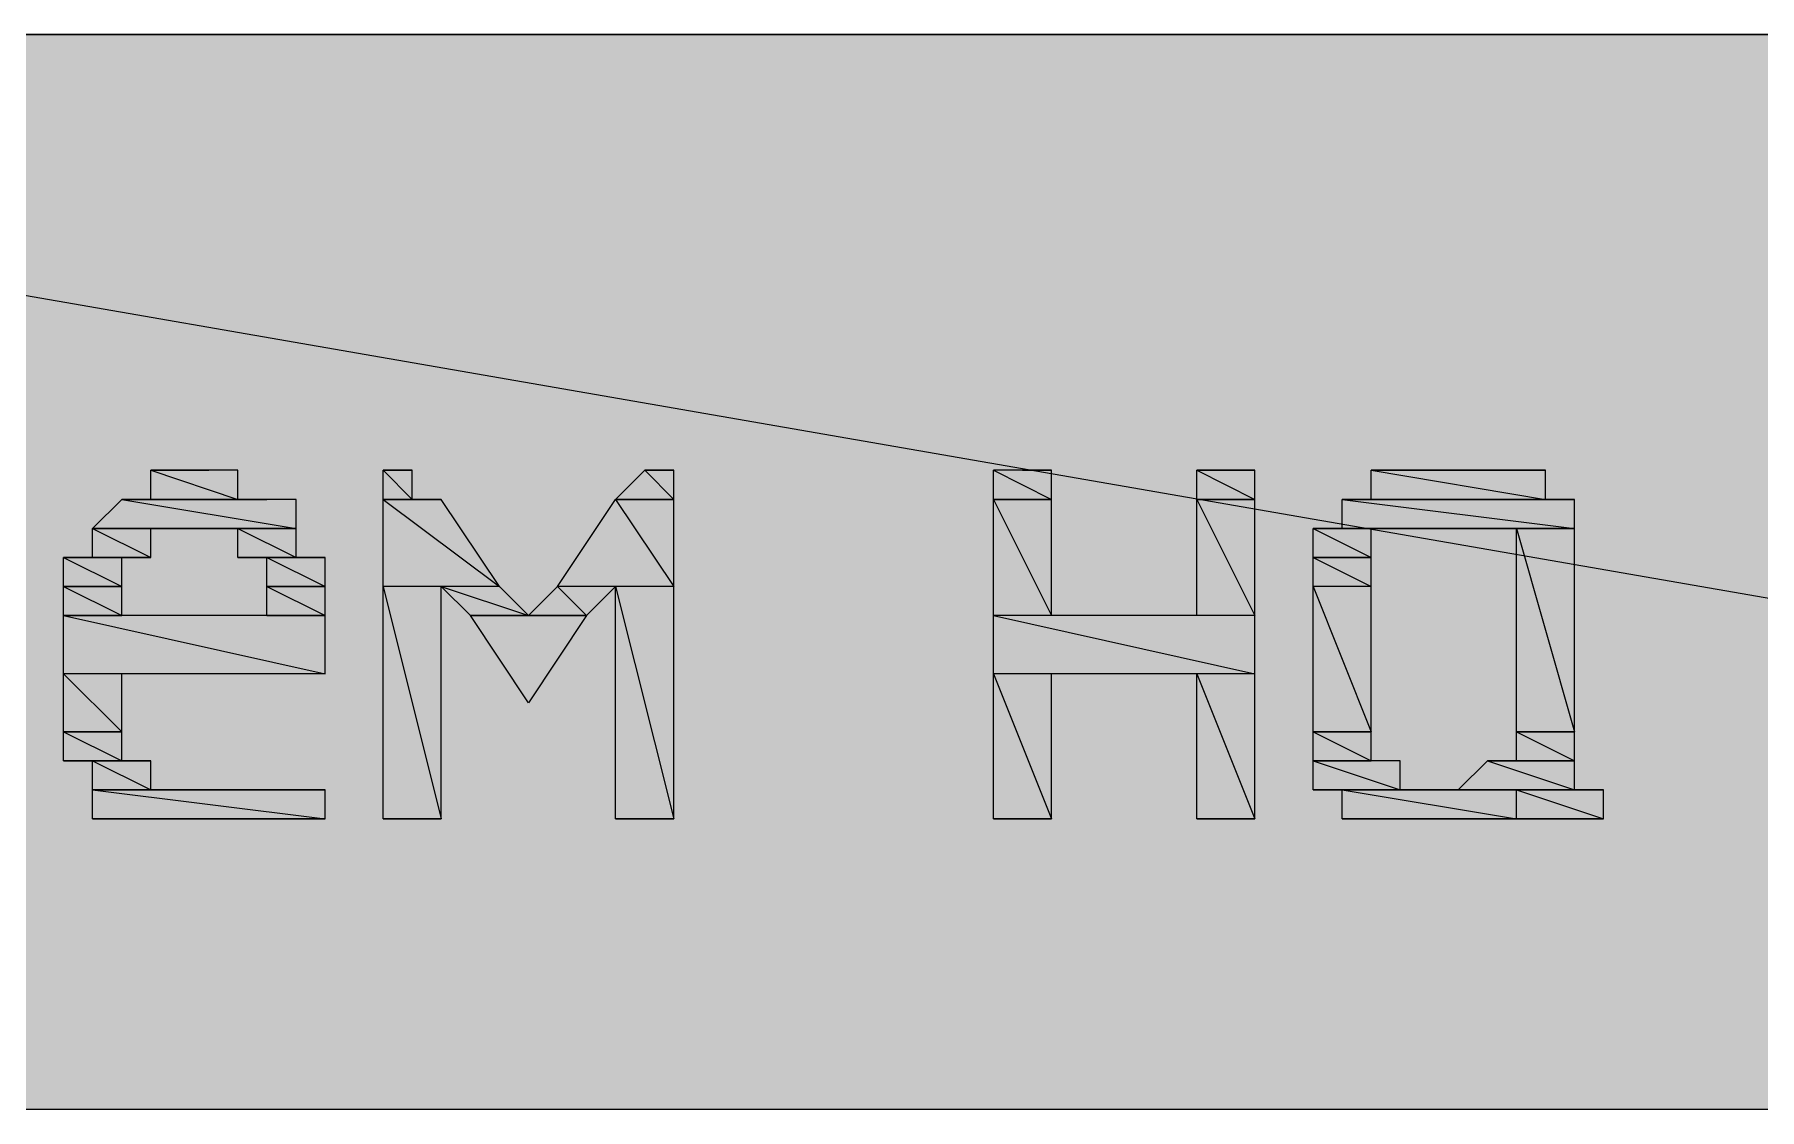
# Model space of a CAD drawing. Header units: millimetres. Extents: x 0 to 420, y 0 to 297.
# Drawn here: x 109.516 to 112.029, y 177.123 to 178.689 of the extents above; entities that cross this region are included whole.
import ezdxf

# ---------------------------------------------------------------- set-up
doc = ezdxf.new("R2010")
doc.units = ezdxf.units.MM
doc.layers.get('0').update_dxf_attribs({"linetype": 'CONTINUOUS'})

msp = doc.modelspace()

# ---------------------------------------------------------------- hatches: boundary and pattern name
at = {"true_color": 0x000007}
h = msp.add_hatch(color=0, dxfattribs=at)
h.paths.add_polyline_path([(116.332001, 178.688999), (107.315001, 178.688999), (116.332001, 177.122666)], flags=0)
h.paths.add_polyline_path([(107.315001, 178.688999), (116.332001, 177.122666), (107.315001, 177.122666)], flags=0)
h = msp.add_hatch(color=0, dxfattribs=at)
h.paths.add_polyline_path([(109.770335, 178.053999), (109.728001, 178.053999)], flags=0)
h.paths.add_polyline_path([(109.728001, 178.053999), (109.770335, 178.053999), (109.685668, 178.053999)], flags=0)
h = msp.add_hatch(color=0, dxfattribs=at)
h.paths.add_polyline_path([(109.812668, 178.053999), (109.685668, 178.053999), (109.812668, 178.011666)], flags=0)
h.paths.add_polyline_path([(109.685668, 178.053999), (109.812668, 178.011666), (109.685668, 178.011666)], flags=0)
for points in [[(110.066668, 178.053999), (110.024335, 178.053999)], [(110.151335, 177.842333), (110.320668, 177.842333), (110.236001, 177.715333)], [(110.955668, 177.545999), (110.998001, 177.545999)], [(111.252001, 177.545999), (111.294335, 177.545999)], [(111.760001, 177.545999), (111.802335, 177.545999)]]:
    msp.add_hatch(color=0, dxfattribs=at).paths.add_polyline_path(points, flags=0)
h = msp.add_hatch(color=0, dxfattribs=at)
h.paths.add_polyline_path([(110.066668, 178.053999), (110.024335, 178.053999), (110.066668, 178.011666)], flags=0)
h.paths.add_polyline_path([(110.024335, 178.053999), (110.066668, 178.011666), (110.024335, 178.011666)], flags=0)
h = msp.add_hatch(color=0, dxfattribs=at)
h.paths.add_polyline_path([(110.447668, 178.053999), (110.405335, 178.053999), (110.447668, 178.011666)], flags=0)
h.paths.add_polyline_path([(110.405335, 178.053999), (110.447668, 178.011666), (110.363001, 178.011666)], flags=0)
h = msp.add_hatch(color=0, dxfattribs=at)
h.paths.add_polyline_path([(110.405335, 178.053999), (110.447668, 178.053999)], flags=0)
h.paths.add_polyline_path([(110.447668, 178.053999), (110.405335, 178.053999)], flags=0)
h = msp.add_hatch(color=0, dxfattribs=at)
h.paths.add_polyline_path([(110.998001, 178.053999), (110.913335, 178.053999), (110.998001, 178.011666)], flags=0)
h.paths.add_polyline_path([(110.913335, 178.053999), (110.998001, 178.011666), (110.913335, 178.011666)], flags=0)
h = msp.add_hatch(color=0, dxfattribs=at)
h.paths.add_polyline_path([(110.955668, 178.053999), (110.998001, 178.053999)], flags=0)
h.paths.add_polyline_path([(110.998001, 178.053999), (110.955668, 178.053999)], flags=0)
h = msp.add_hatch(color=0, dxfattribs=at)
h.paths.add_polyline_path([(111.294335, 178.053999), (111.252001, 178.053999)], flags=0)
h.paths.add_polyline_path([(111.252001, 178.053999), (111.294335, 178.053999), (111.209668, 178.053999)], flags=0)
h = msp.add_hatch(color=0, dxfattribs=at)
h.paths.add_polyline_path([(111.294335, 178.053999), (111.209668, 178.053999), (111.294335, 178.011666)], flags=0)
h.paths.add_polyline_path([(111.209668, 178.053999), (111.294335, 178.011666), (111.209668, 178.011666)], flags=0)
h = msp.add_hatch(color=0, dxfattribs=at)
h.paths.add_polyline_path([(111.717668, 178.053999), (111.506001, 178.053999)], flags=0)
h.paths.add_polyline_path([(111.506001, 178.053999), (111.717668, 178.053999), (111.463668, 178.053999)], flags=0)
h = msp.add_hatch(color=0, dxfattribs=at)
h.paths.add_polyline_path([(111.717668, 178.053999), (111.463668, 178.053999), (111.717668, 178.011666)], flags=0)
h.paths.add_polyline_path([(111.463668, 178.053999), (111.717668, 178.011666), (111.463668, 178.011666)], flags=0)
h = msp.add_hatch(color=0, dxfattribs=at)
h.paths.add_polyline_path([(109.897335, 178.011666), (109.643335, 178.011666), (109.897335, 177.969333)], flags=0)
h.paths.add_polyline_path([(109.643335, 178.011666), (109.897335, 177.969333), (109.601001, 177.969333)], flags=0)
h.paths.add_polyline_path([(109.897335, 177.969333), (109.601001, 177.969333)], flags=0)
h.paths.add_polyline_path([(109.601001, 177.969333), (109.897335, 177.969333)], flags=0)
h.paths.add_polyline_path([(109.897335, 177.969333), (109.770335, 177.969333)], flags=0)
h.paths.add_polyline_path([(109.897335, 177.969333), (109.770335, 177.969333)], flags=0)
h = msp.add_hatch(color=0, dxfattribs=at)
h.paths.add_polyline_path([(109.643335, 178.011666), (109.855001, 178.011666)], flags=0)
h.paths.add_polyline_path([(109.855001, 178.011666), (109.643335, 178.011666)], flags=0)
h.paths.add_polyline_path([(109.855001, 178.011666), (109.643335, 178.011666)], flags=0)
h.paths.add_polyline_path([(109.643335, 178.011666), (109.855001, 178.011666)], flags=0)
h = msp.add_hatch(color=0, dxfattribs=at)
h.paths.add_polyline_path([(110.024335, 178.011666), (110.109001, 178.011666)], flags=0)
h.paths.add_polyline_path([(110.109001, 178.011666), (110.024335, 178.011666)], flags=0)
h = msp.add_hatch(color=0, dxfattribs=at)
h.paths.add_polyline_path([(110.109001, 178.011666), (110.024335, 178.011666), (110.193668, 177.884666)], flags=0)
h.paths.add_polyline_path([(110.024335, 178.011666), (110.193668, 177.884666), (110.024335, 177.884666)], flags=0)
h = msp.add_hatch(color=0, dxfattribs=at)
h.paths.add_polyline_path([(110.447668, 178.011666), (110.363001, 178.011666), (110.447668, 177.884666)], flags=0)
h.paths.add_polyline_path([(110.363001, 178.011666), (110.447668, 177.884666), (110.278335, 177.884666)], flags=0)
h = msp.add_hatch(color=0, dxfattribs=at)
h.paths.add_polyline_path([(110.363001, 178.011666), (110.447668, 178.011666)], flags=0)
h.paths.add_polyline_path([(110.447668, 178.011666), (110.363001, 178.011666)], flags=0)
h = msp.add_hatch(color=0, dxfattribs=at)
h.paths.add_polyline_path([(110.913335, 178.011666), (110.998001, 178.011666)], flags=0)
h.paths.add_polyline_path([(110.998001, 178.011666), (110.913335, 178.011666)], flags=0)
h = msp.add_hatch(color=0, dxfattribs=at)
h.paths.add_polyline_path([(110.998001, 178.011666), (110.913335, 178.011666), (110.998001, 177.842333)], flags=0)
h.paths.add_polyline_path([(110.913335, 178.011666), (110.998001, 177.842333), (110.913335, 177.842333)], flags=0)
h = msp.add_hatch(color=0, dxfattribs=at)
h.paths.add_polyline_path([(111.209668, 178.011666), (111.294335, 178.011666)], flags=0)
h.paths.add_polyline_path([(111.294335, 178.011666), (111.209668, 178.011666)], flags=0)
h = msp.add_hatch(color=0, dxfattribs=at)
h.paths.add_polyline_path([(111.294335, 178.011666), (111.209668, 178.011666), (111.294335, 177.842333)], flags=0)
h.paths.add_polyline_path([(111.209668, 178.011666), (111.294335, 177.842333), (111.209668, 177.842333)], flags=0)
h = msp.add_hatch(color=0, dxfattribs=at)
h.paths.add_polyline_path([(111.421335, 178.011666), (111.760001, 178.011666)], flags=0)
h.paths.add_polyline_path([(111.760001, 178.011666), (111.421335, 178.011666)], flags=0)
h.paths.add_polyline_path([(111.760001, 178.011666), (111.421335, 178.011666)], flags=0)
h.paths.add_polyline_path([(111.421335, 178.011666), (111.760001, 178.011666)], flags=0)
h = msp.add_hatch(color=0, dxfattribs=at)
h.paths.add_polyline_path([(111.760001, 178.011666), (111.421335, 178.011666), (111.760001, 177.969333)], flags=0)
h.paths.add_polyline_path([(111.421335, 178.011666), (111.760001, 177.969333), (111.421335, 177.969333)], flags=0)
h = msp.add_hatch(color=0, dxfattribs=at)
h.paths.add_polyline_path([(109.601001, 177.969333), (109.728001, 177.969333)], flags=0)
h.paths.add_polyline_path([(109.728001, 177.969333), (109.601001, 177.969333)], flags=0)
h = msp.add_hatch(color=0, dxfattribs=at)
h.paths.add_polyline_path([(109.685668, 177.969333), (109.601001, 177.969333), (109.685668, 177.926999)], flags=0)
h.paths.add_polyline_path([(109.601001, 177.969333), (109.685668, 177.926999), (109.601001, 177.926999)], flags=0)
h = msp.add_hatch(color=0, dxfattribs=at)
h.paths.add_polyline_path([(109.897335, 177.969333), (109.812668, 177.969333), (109.897335, 177.926999)], flags=0)
h.paths.add_polyline_path([(109.812668, 177.969333), (109.897335, 177.926999), (109.812668, 177.926999)], flags=0)
h = msp.add_hatch(color=0, dxfattribs=at)
h.paths.add_polyline_path([(111.379001, 177.969333), (111.760001, 177.969333)], flags=0)
h.paths.add_polyline_path([(111.760001, 177.969333), (111.379001, 177.969333)], flags=0)
h = msp.add_hatch(color=0, dxfattribs=at)
h.paths.add_polyline_path([(111.463668, 177.969333), (111.379001, 177.969333)], flags=0)
h.paths.add_polyline_path([(111.463668, 177.969333), (111.379001, 177.969333), (111.506001, 177.969333)], flags=0)
h = msp.add_hatch(color=0, dxfattribs=at)
h.paths.add_polyline_path([(111.463668, 177.969333), (111.379001, 177.969333), (111.463668, 177.926999)], flags=0)
h.paths.add_polyline_path([(111.379001, 177.969333), (111.463668, 177.926999), (111.379001, 177.926999)], flags=0)
h.paths.add_polyline_path([(111.463668, 177.926999), (111.379001, 177.926999)], flags=0)
h.paths.add_polyline_path([(111.379001, 177.926999), (111.463668, 177.926999)], flags=0)
h.paths.add_polyline_path([(111.463668, 177.926999), (111.379001, 177.926999)], flags=0)
h.paths.add_polyline_path([(111.463668, 177.926999), (111.379001, 177.926999)], flags=0)
h.paths.add_polyline_path([(111.379001, 177.926999), (111.463668, 177.926999)], flags=0)
h.paths.add_polyline_path([(111.463668, 177.926999), (111.379001, 177.926999)], flags=0)
h = msp.add_hatch(color=0, dxfattribs=at)
h.paths.add_polyline_path([(111.760001, 177.969333), (111.675335, 177.969333), (111.760001, 177.672999)], flags=0)
h.paths.add_polyline_path([(111.675335, 177.969333), (111.760001, 177.672999), (111.675335, 177.672999)], flags=0)
h = msp.add_hatch(color=0, dxfattribs=at)
h.paths.add_polyline_path([(109.643335, 177.926999), (109.601001, 177.926999)], flags=0)
h.paths.add_polyline_path([(109.601001, 177.926999), (109.643335, 177.926999), (109.558668, 177.926999)], flags=0)
h = msp.add_hatch(color=0, dxfattribs=at)
h.paths.add_polyline_path([(109.643335, 177.926999), (109.558668, 177.926999), (109.643335, 177.884666)], flags=0)
h.paths.add_polyline_path([(109.558668, 177.926999), (109.643335, 177.884666), (109.558668, 177.884666)], flags=0)
h = msp.add_hatch(color=0, dxfattribs=at)
h.paths.add_polyline_path([(109.601001, 177.926999), (109.685668, 177.926999)], flags=0)
h.paths.add_polyline_path([(109.685668, 177.926999), (109.601001, 177.926999)], flags=0)
h = msp.add_hatch(color=0, dxfattribs=at)
h.paths.add_polyline_path([(109.643335, 177.926999), (109.601001, 177.926999)], flags=0)
h.paths.add_polyline_path([(109.643335, 177.926999), (109.601001, 177.926999), (109.685668, 177.926999)], flags=0)
h = msp.add_hatch(color=0, dxfattribs=at)
h.paths.add_polyline_path([(109.812668, 177.926999), (109.897335, 177.926999)], flags=0)
h.paths.add_polyline_path([(109.897335, 177.926999), (109.812668, 177.926999)], flags=0)
h = msp.add_hatch(color=0, dxfattribs=at)
h.paths.add_polyline_path([(109.897335, 177.926999), (109.812668, 177.926999)], flags=0)
h.paths.add_polyline_path([(109.812668, 177.926999), (109.897335, 177.926999), (109.855001, 177.926999)], flags=0)
h = msp.add_hatch(color=0, dxfattribs=at)
h.paths.add_polyline_path([(109.855001, 177.926999), (109.939668, 177.926999)], flags=0)
h.paths.add_polyline_path([(109.939668, 177.926999), (109.855001, 177.926999)], flags=0)
h = msp.add_hatch(color=0, dxfattribs=at)
h.paths.add_polyline_path([(109.939668, 177.926999), (109.855001, 177.926999), (109.939668, 177.884666)], flags=0)
h.paths.add_polyline_path([(109.855001, 177.926999), (109.939668, 177.884666), (109.855001, 177.884666)], flags=0)
h = msp.add_hatch(color=0, dxfattribs=at)
h.paths.add_polyline_path([(111.463668, 177.926999), (111.379001, 177.926999), (111.463668, 177.884666)], flags=0)
h.paths.add_polyline_path([(111.379001, 177.926999), (111.463668, 177.884666), (111.379001, 177.884666)], flags=0)
h = msp.add_hatch(color=0, dxfattribs=at)
h.paths.add_polyline_path([(109.558668, 177.884666), (109.643335, 177.884666)], flags=0)
h.paths.add_polyline_path([(109.643335, 177.884666), (109.558668, 177.884666)], flags=0)
h = msp.add_hatch(color=0, dxfattribs=at)
h.paths.add_polyline_path([(109.558668, 177.884666), (109.643335, 177.884666)], flags=0)
h.paths.add_polyline_path([(109.643335, 177.884666), (109.558668, 177.884666)], flags=0)
h = msp.add_hatch(color=0, dxfattribs=at)
h.paths.add_polyline_path([(109.643335, 177.884666), (109.558668, 177.884666), (109.643335, 177.842333)], flags=0)
h.paths.add_polyline_path([(109.558668, 177.884666), (109.643335, 177.842333), (109.558668, 177.842333)], flags=0)
h = msp.add_hatch(color=0, dxfattribs=at)
h.paths.add_polyline_path([(109.855001, 177.884666), (109.939668, 177.884666)], flags=0)
h.paths.add_polyline_path([(109.939668, 177.884666), (109.855001, 177.884666)], flags=0)
h = msp.add_hatch(color=0, dxfattribs=at)
h.paths.add_polyline_path([(109.855001, 177.884666), (109.939668, 177.884666)], flags=0)
h.paths.add_polyline_path([(109.939668, 177.884666), (109.855001, 177.884666)], flags=0)
h = msp.add_hatch(color=0, dxfattribs=at)
h.paths.add_polyline_path([(109.939668, 177.884666), (109.855001, 177.884666), (109.939668, 177.842333)], flags=0)
h.paths.add_polyline_path([(109.855001, 177.884666), (109.939668, 177.842333), (109.855001, 177.842333)], flags=0)
h = msp.add_hatch(color=0, dxfattribs=at)
h.paths.add_polyline_path([(110.109001, 177.884666), (110.024335, 177.884666), (110.109001, 177.545999)], flags=0)
h.paths.add_polyline_path([(110.024335, 177.884666), (110.109001, 177.545999), (110.024335, 177.545999)], flags=0)
h = msp.add_hatch(color=0, dxfattribs=at)
h.paths.add_polyline_path([(110.193668, 177.884666), (110.109001, 177.884666), (110.236001, 177.842333)], flags=0)
h.paths.add_polyline_path([(110.109001, 177.884666), (110.236001, 177.842333), (110.151335, 177.842333)], flags=0)
h = msp.add_hatch(color=0, dxfattribs=at)
h.paths.add_polyline_path([(110.363001, 177.884666), (110.278335, 177.884666), (110.320668, 177.842333)], flags=0)
h.paths.add_polyline_path([(110.278335, 177.884666), (110.320668, 177.842333), (110.236001, 177.842333)], flags=0)
h = msp.add_hatch(color=0, dxfattribs=at)
h.paths.add_polyline_path([(110.447668, 177.884666), (110.363001, 177.884666), (110.447668, 177.545999)], flags=0)
h.paths.add_polyline_path([(110.363001, 177.884666), (110.447668, 177.545999), (110.363001, 177.545999)], flags=0)
h = msp.add_hatch(color=0, dxfattribs=at)
h.paths.add_polyline_path([(111.463668, 177.884666), (111.379001, 177.884666), (111.463668, 177.672999)], flags=0)
h.paths.add_polyline_path([(111.379001, 177.884666), (111.463668, 177.672999), (111.379001, 177.672999)], flags=0)
h = msp.add_hatch(color=0, dxfattribs=at)
h.paths.add_polyline_path([(109.558668, 177.842333), (109.643335, 177.842333)], flags=0)
h.paths.add_polyline_path([(109.643335, 177.842333), (109.558668, 177.842333)], flags=0)
h = msp.add_hatch(color=0, dxfattribs=at)
h.paths.add_polyline_path([(109.939668, 177.842333), (109.558668, 177.842333), (109.939668, 177.757666)], flags=0)
h.paths.add_polyline_path([(109.558668, 177.842333), (109.939668, 177.757666), (109.558668, 177.757666)], flags=0)
h = msp.add_hatch(color=0, dxfattribs=at)
h.paths.add_polyline_path([(109.855001, 177.842333), (109.939668, 177.842333)], flags=0)
h.paths.add_polyline_path([(109.939668, 177.842333), (109.855001, 177.842333)], flags=0)
h = msp.add_hatch(color=0, dxfattribs=at)
h.paths.add_polyline_path([(111.294335, 177.842333), (110.913335, 177.842333), (111.294335, 177.757666)], flags=0)
h.paths.add_polyline_path([(110.913335, 177.842333), (111.294335, 177.757666), (110.913335, 177.757666)], flags=0)
h = msp.add_hatch(color=0, dxfattribs=at)
h.paths.add_polyline_path([(109.643335, 177.757666), (109.558668, 177.757666), (109.643335, 177.672999)], flags=0)
h.paths.add_polyline_path([(109.558668, 177.757666), (109.643335, 177.672999), (109.558668, 177.672999)], flags=0)
h.paths.add_polyline_path([(109.643335, 177.672999), (109.558668, 177.672999)], flags=0)
h.paths.add_polyline_path([(109.558668, 177.672999), (109.643335, 177.672999)], flags=0)
h.paths.add_polyline_path([(109.643335, 177.672999), (109.558668, 177.672999)], flags=0)
h.paths.add_polyline_path([(109.643335, 177.672999), (109.558668, 177.672999)], flags=0)
h = msp.add_hatch(color=0, dxfattribs=at)
h.paths.add_polyline_path([(110.998001, 177.757666), (110.913335, 177.757666), (110.998001, 177.545999)], flags=0)
h.paths.add_polyline_path([(110.913335, 177.757666), (110.998001, 177.545999), (110.913335, 177.545999)], flags=0)
h = msp.add_hatch(color=0, dxfattribs=at)
h.paths.add_polyline_path([(111.294335, 177.757666), (111.209668, 177.757666), (111.294335, 177.545999)], flags=0)
h.paths.add_polyline_path([(111.209668, 177.757666), (111.294335, 177.545999), (111.209668, 177.545999)], flags=0)
h = msp.add_hatch(color=0, dxfattribs=at)
h.paths.add_polyline_path([(109.643335, 177.672999), (109.558668, 177.672999), (109.643335, 177.630666)], flags=0)
h.paths.add_polyline_path([(109.558668, 177.672999), (109.643335, 177.630666), (109.558668, 177.630666)], flags=0)
h.paths.add_polyline_path([(109.643335, 177.630666), (109.558668, 177.630666)], flags=0)
h.paths.add_polyline_path([(109.558668, 177.630666), (109.643335, 177.630666)], flags=0)
h = msp.add_hatch(color=0, dxfattribs=at)
h.paths.add_polyline_path([(111.379001, 177.672999), (111.463668, 177.672999)], flags=0)
h.paths.add_polyline_path([(111.463668, 177.672999), (111.379001, 177.672999)], flags=0)
h = msp.add_hatch(color=0, dxfattribs=at)
h.paths.add_polyline_path([(111.379001, 177.672999), (111.463668, 177.672999)], flags=0)
h.paths.add_polyline_path([(111.463668, 177.672999), (111.379001, 177.672999)], flags=0)
h = msp.add_hatch(color=0, dxfattribs=at)
h.paths.add_polyline_path([(111.463668, 177.672999), (111.379001, 177.672999), (111.463668, 177.630666)], flags=0)
h.paths.add_polyline_path([(111.379001, 177.672999), (111.463668, 177.630666), (111.379001, 177.630666)], flags=0)
h = msp.add_hatch(color=0, dxfattribs=at)
h.paths.add_polyline_path([(111.675335, 177.672999), (111.760001, 177.672999)], flags=0)
h.paths.add_polyline_path([(111.760001, 177.672999), (111.675335, 177.672999)], flags=0)
h = msp.add_hatch(color=0, dxfattribs=at)
h.paths.add_polyline_path([(111.675335, 177.672999), (111.760001, 177.672999)], flags=0)
h.paths.add_polyline_path([(111.760001, 177.672999), (111.675335, 177.672999)], flags=0)
h = msp.add_hatch(color=0, dxfattribs=at)
h.paths.add_polyline_path([(111.760001, 177.672999), (111.675335, 177.672999), (111.760001, 177.630666)], flags=0)
h.paths.add_polyline_path([(111.675335, 177.672999), (111.760001, 177.630666), (111.675335, 177.630666)], flags=0)
h = msp.add_hatch(color=0, dxfattribs=at)
h.paths.add_polyline_path([(109.643335, 177.630666), (109.558668, 177.630666), (109.685668, 177.630666)], flags=0)
h.paths.add_polyline_path([(109.558668, 177.630666), (109.685668, 177.630666), (109.601001, 177.630666)], flags=0)
h = msp.add_hatch(color=0, dxfattribs=at)
h.paths.add_polyline_path([(109.685668, 177.630666), (109.601001, 177.630666), (109.685668, 177.588333)], flags=0)
h.paths.add_polyline_path([(109.601001, 177.630666), (109.685668, 177.588333), (109.601001, 177.588333)], flags=0)
h = msp.add_hatch(color=0, dxfattribs=at)
h.paths.add_polyline_path([(111.379001, 177.630666), (111.463668, 177.630666)], flags=0)
h.paths.add_polyline_path([(111.463668, 177.630666), (111.379001, 177.630666)], flags=0)
h = msp.add_hatch(color=0, dxfattribs=at)
h.paths.add_polyline_path([(111.379001, 177.630666), (111.463668, 177.630666)], flags=0)
h.paths.add_polyline_path([(111.463668, 177.630666), (111.379001, 177.630666)], flags=0)
h = msp.add_hatch(color=0, dxfattribs=at)
h.paths.add_polyline_path([(111.506001, 177.630666), (111.379001, 177.630666), (111.506001, 177.588333)], flags=0)
h.paths.add_polyline_path([(111.379001, 177.630666), (111.506001, 177.588333), (111.379001, 177.588333)], flags=0)
h = msp.add_hatch(color=0, dxfattribs=at)
h.paths.add_polyline_path([(111.760001, 177.630666), (111.633001, 177.630666), (111.760001, 177.588333)], flags=0)
h.paths.add_polyline_path([(111.633001, 177.630666), (111.760001, 177.588333), (111.590668, 177.588333)], flags=0)
h = msp.add_hatch(color=0, dxfattribs=at)
h.paths.add_polyline_path([(111.760001, 177.630666), (111.675335, 177.630666)], flags=0)
h.paths.add_polyline_path([(111.675335, 177.630666), (111.760001, 177.630666), (111.633001, 177.630666)], flags=0)
h = msp.add_hatch(color=0, dxfattribs=at)
h.paths.add_polyline_path([(111.633001, 177.630666), (111.760001, 177.630666)], flags=0)
h.paths.add_polyline_path([(111.760001, 177.630666), (111.633001, 177.630666)], flags=0)
h = msp.add_hatch(color=0, dxfattribs=at)
h.paths.add_polyline_path([(109.601001, 177.588333), (109.939668, 177.588333)], flags=0)
h.paths.add_polyline_path([(109.939668, 177.588333), (109.601001, 177.588333)], flags=0)
h.paths.add_polyline_path([(109.939668, 177.588333), (109.601001, 177.588333)], flags=0)
h.paths.add_polyline_path([(109.601001, 177.588333), (109.939668, 177.588333)], flags=0)
h = msp.add_hatch(color=0, dxfattribs=at)
h.paths.add_polyline_path([(109.939668, 177.588333), (109.601001, 177.588333), (109.939668, 177.545999)], flags=0)
h.paths.add_polyline_path([(109.601001, 177.588333), (109.939668, 177.545999), (109.601001, 177.545999)], flags=0)
h.paths.add_polyline_path([(109.939668, 177.545999), (109.601001, 177.545999), (109.643335, 177.545999)], flags=0)
h = msp.add_hatch(color=0, dxfattribs=at)
h.paths.add_polyline_path([(111.379001, 177.588333), (111.802335, 177.588333)], flags=0)
h.paths.add_polyline_path([(111.802335, 177.588333), (111.379001, 177.588333)], flags=0)
h = msp.add_hatch(color=0, dxfattribs=at)
h.paths.add_polyline_path([(111.421335, 177.588333), (111.802335, 177.588333)], flags=0)
h.paths.add_polyline_path([(111.802335, 177.588333), (111.421335, 177.588333)], flags=0)
h = msp.add_hatch(color=0, dxfattribs=at)
h.paths.add_polyline_path([(111.675335, 177.588333), (111.421335, 177.588333), (111.675335, 177.545999)], flags=0)
h.paths.add_polyline_path([(111.421335, 177.588333), (111.675335, 177.545999), (111.421335, 177.545999)], flags=0)
h = msp.add_hatch(color=0, dxfattribs=at)
h.paths.add_polyline_path([(111.802335, 177.588333), (111.675335, 177.588333), (111.802335, 177.545999)], flags=0)
h.paths.add_polyline_path([(111.675335, 177.588333), (111.802335, 177.545999), (111.675335, 177.545999)], flags=0)
h = msp.add_hatch(color=0, dxfattribs=at)
h.paths.add_polyline_path([(109.601001, 177.545999), (109.939668, 177.545999)], flags=0)
h.paths.add_polyline_path([(109.939668, 177.545999), (109.643335, 177.545999)], flags=0)
h.paths.add_polyline_path([(109.939668, 177.545999), (109.643335, 177.545999)], flags=0)
h = msp.add_hatch(color=0, dxfattribs=at)
h.paths.add_polyline_path([(109.685668, 177.545999), (109.897335, 177.545999)], flags=0)
h.paths.add_polyline_path([(109.897335, 177.545999), (109.685668, 177.545999)], flags=0)
h = msp.add_hatch(color=0, dxfattribs=at)
h.paths.add_polyline_path([(110.024335, 177.545999), (110.066668, 177.545999)], flags=0)
h.paths.add_polyline_path([(110.066668, 177.545999), (110.024335, 177.545999)], flags=0)
h = msp.add_hatch(color=0, dxfattribs=at)
h.paths.add_polyline_path([(110.363001, 177.545999), (110.447668, 177.545999)], flags=0)
h.paths.add_polyline_path([(110.447668, 177.545999), (110.363001, 177.545999)], flags=0)
h = msp.add_hatch(color=0, dxfattribs=at)
h.paths.add_polyline_path([(110.447668, 177.545999), (110.363001, 177.545999)], flags=0)
h.paths.add_polyline_path([(110.363001, 177.545999), (110.447668, 177.545999), (110.405335, 177.545999)], flags=0)
h = msp.add_hatch(color=0, dxfattribs=at)
h.paths.add_polyline_path([(110.405335, 177.545999), (110.447668, 177.545999)], flags=0)
h.paths.add_polyline_path([(110.447668, 177.545999), (110.405335, 177.545999)], flags=0)
h = msp.add_hatch(color=0, dxfattribs=at)
h.paths.add_polyline_path([(110.913335, 177.545999), (110.998001, 177.545999)], flags=0)
h.paths.add_polyline_path([(110.998001, 177.545999), (110.913335, 177.545999)], flags=0)
h = msp.add_hatch(color=0, dxfattribs=at)
h.paths.add_polyline_path([(110.913335, 177.545999), (110.998001, 177.545999)], flags=0)
h.paths.add_polyline_path([(110.998001, 177.545999), (110.913335, 177.545999)], flags=0)
h = msp.add_hatch(color=0, dxfattribs=at)
h.paths.add_polyline_path([(111.209668, 177.545999), (111.294335, 177.545999)], flags=0)
h.paths.add_polyline_path([(111.294335, 177.545999), (111.209668, 177.545999)], flags=0)
h = msp.add_hatch(color=0, dxfattribs=at)
h.paths.add_polyline_path([(111.209668, 177.545999), (111.294335, 177.545999)], flags=0)
h.paths.add_polyline_path([(111.294335, 177.545999), (111.209668, 177.545999)], flags=0)
h = msp.add_hatch(color=0, dxfattribs=at)
h.paths.add_polyline_path([(111.421335, 177.545999), (111.675335, 177.545999)], flags=0)
h.paths.add_polyline_path([(111.675335, 177.545999), (111.421335, 177.545999)], flags=0)
h = msp.add_hatch(color=0, dxfattribs=at)
h.paths.add_polyline_path([(111.633001, 177.545999), (111.463668, 177.545999)], flags=0)
h.paths.add_polyline_path([(111.633001, 177.545999), (111.463668, 177.545999), (111.675335, 177.545999)], flags=0)
h = msp.add_hatch(color=0, dxfattribs=at)
h.paths.add_polyline_path([(111.590668, 177.545999), (111.506001, 177.545999)], flags=0)
h.paths.add_polyline_path([(111.590668, 177.545999), (111.506001, 177.545999), (111.633001, 177.545999)], flags=0)
h = msp.add_hatch(color=0, dxfattribs=at)
h.paths.add_polyline_path([(111.802335, 177.545999), (111.675335, 177.545999)], flags=0)
h.paths.add_polyline_path([(111.675335, 177.545999), (111.802335, 177.545999), (111.717668, 177.545999)], flags=0)
h = msp.add_hatch(color=0, dxfattribs=at)
h.paths.add_polyline_path([(111.717668, 177.545999), (111.802335, 177.545999)], flags=0)
h.paths.add_polyline_path([(111.802335, 177.545999), (111.717668, 177.545999)], flags=0)

# ---------------------------------------------------------------- linework, layer by layer
at = {"color": 0, "true_color": 0x000007}
for points in [[(116.332001, 178.688999), (107.315001, 178.688999), (116.332001, 177.122666)], [(107.315001, 178.688999), (116.332001, 177.122666), (107.315001, 177.122666)], [(107.315001, 178.688999), (116.332001, 178.688999), (116.332001, 177.122666), (107.315001, 177.122666)], [(109.728001, 178.053999), (109.770335, 178.053999), (109.685668, 178.053999)], [(109.812668, 178.053999), (109.685668, 178.053999), (109.812668, 178.011666)], [(109.685668, 178.053999), (109.812668, 178.011666), (109.685668, 178.011666)], [(109.770335, 178.053999), (109.728001, 178.053999)], [(110.066668, 178.053999), (110.024335, 178.053999)], [(110.066668, 178.053999), (110.024335, 178.053999), (110.066668, 178.011666)], [(110.024335, 178.053999), (110.066668, 178.011666), (110.024335, 178.011666)], [(110.405335, 178.053999), (110.447668, 178.011666), (110.363001, 178.011666)], [(110.405335, 178.053999), (110.447668, 178.053999)], [(110.447668, 178.053999), (110.405335, 178.053999)], [(110.447668, 178.053999), (110.405335, 178.053999), (110.447668, 178.011666)], [(110.998001, 178.053999), (110.913335, 178.053999), (110.998001, 178.011666)], [(110.913335, 178.053999), (110.998001, 178.011666), (110.913335, 178.011666)], [(110.955668, 178.053999), (110.998001, 178.053999)], [(110.998001, 178.053999), (110.955668, 178.053999)], [(111.252001, 178.053999), (111.294335, 178.053999), (111.209668, 178.053999)], [(111.294335, 178.053999), (111.209668, 178.053999), (111.294335, 178.011666)], [(111.209668, 178.053999), (111.294335, 178.011666), (111.209668, 178.011666)], [(111.294335, 178.053999), (111.252001, 178.053999)], [(111.506001, 178.053999), (111.717668, 178.053999), (111.463668, 178.053999)], [(111.717668, 178.053999), (111.463668, 178.053999), (111.717668, 178.011666)], [(111.463668, 178.053999), (111.717668, 178.011666), (111.463668, 178.011666)], [(111.717668, 178.053999), (111.506001, 178.053999)], [(109.643335, 178.011666), (109.897335, 177.969333), (109.601001, 177.969333)], [(109.643335, 178.011666), (109.855001, 178.011666)], [(109.855001, 178.011666), (109.643335, 178.011666)], [(109.855001, 178.011666), (109.643335, 178.011666)], [(109.643335, 178.011666), (109.855001, 178.011666)], [(109.897335, 178.011666), (109.643335, 178.011666), (109.897335, 177.969333)], [(110.024335, 178.011666), (110.109001, 178.011666)], [(110.109001, 178.011666), (110.024335, 178.011666)], [(110.109001, 178.011666), (110.024335, 178.011666), (110.193668, 177.884666)], [(110.024335, 178.011666), (110.193668, 177.884666), (110.024335, 177.884666)], [(110.363001, 178.011666), (110.447668, 177.884666), (110.278335, 177.884666)], [(110.363001, 178.011666), (110.447668, 178.011666)], [(110.447668, 178.011666), (110.363001, 178.011666)], [(110.447668, 178.011666), (110.363001, 178.011666), (110.447668, 177.884666)], [(110.913335, 178.011666), (110.998001, 178.011666)], [(110.998001, 178.011666), (110.913335, 178.011666)], [(110.998001, 178.011666), (110.913335, 178.011666), (110.998001, 177.842333)], [(110.913335, 178.011666), (110.998001, 177.842333), (110.913335, 177.842333)], [(111.209668, 178.011666), (111.294335, 178.011666)], [(111.294335, 178.011666), (111.209668, 178.011666)], [(111.294335, 178.011666), (111.209668, 178.011666), (111.294335, 177.842333)], [(111.209668, 178.011666), (111.294335, 177.842333), (111.209668, 177.842333)], [(111.421335, 178.011666), (111.760001, 178.011666)], [(111.760001, 178.011666), (111.421335, 178.011666)], [(111.760001, 178.011666), (111.421335, 178.011666)], [(111.421335, 178.011666), (111.760001, 178.011666)], [(111.760001, 178.011666), (111.421335, 178.011666), (111.760001, 177.969333)], [(111.421335, 178.011666), (111.760001, 177.969333), (111.421335, 177.969333)], [(109.897335, 177.969333), (109.601001, 177.969333)], [(109.601001, 177.969333), (109.897335, 177.969333)], [(109.601001, 177.969333), (109.728001, 177.969333)], [(109.728001, 177.969333), (109.601001, 177.969333)], [(109.685668, 177.969333), (109.601001, 177.969333), (109.685668, 177.926999)], [(109.601001, 177.969333), (109.685668, 177.926999), (109.601001, 177.926999)], [(109.897335, 177.969333), (109.770335, 177.969333)], [(109.897335, 177.969333), (109.770335, 177.969333)], [(109.897335, 177.969333), (109.812668, 177.969333), (109.897335, 177.926999)], [(109.812668, 177.969333), (109.897335, 177.926999), (109.812668, 177.926999)], [(111.379001, 177.969333), (111.760001, 177.969333)], [(111.760001, 177.969333), (111.379001, 177.969333)], [(111.463668, 177.969333), (111.379001, 177.969333)], [(111.463668, 177.969333), (111.379001, 177.969333), (111.506001, 177.969333)], [(111.463668, 177.969333), (111.379001, 177.969333), (111.463668, 177.926999)], [(111.379001, 177.969333), (111.463668, 177.926999), (111.379001, 177.926999)], [(111.760001, 177.969333), (111.675335, 177.969333), (111.760001, 177.672999)], [(111.675335, 177.969333), (111.760001, 177.672999), (111.675335, 177.672999)], [(109.601001, 177.926999), (109.643335, 177.926999), (109.558668, 177.926999)], [(109.643335, 177.926999), (109.558668, 177.926999), (109.643335, 177.884666)], [(109.558668, 177.926999), (109.643335, 177.884666), (109.558668, 177.884666)], [(109.601001, 177.926999), (109.685668, 177.926999)], [(109.685668, 177.926999), (109.601001, 177.926999)], [(109.643335, 177.926999), (109.601001, 177.926999)], [(109.643335, 177.926999), (109.601001, 177.926999), (109.685668, 177.926999)], [(109.643335, 177.926999), (109.601001, 177.926999)], [(109.812668, 177.926999), (109.897335, 177.926999)], [(109.897335, 177.926999), (109.812668, 177.926999)], [(109.897335, 177.926999), (109.812668, 177.926999)], [(109.812668, 177.926999), (109.897335, 177.926999), (109.855001, 177.926999)], [(109.855001, 177.926999), (109.939668, 177.926999)], [(109.939668, 177.926999), (109.855001, 177.926999)], [(109.939668, 177.926999), (109.855001, 177.926999), (109.939668, 177.884666)], [(109.855001, 177.926999), (109.939668, 177.884666), (109.855001, 177.884666)], [(111.463668, 177.926999), (111.379001, 177.926999)], [(111.379001, 177.926999), (111.463668, 177.926999)], [(111.463668, 177.926999), (111.379001, 177.926999)], [(111.463668, 177.926999), (111.379001, 177.926999)], [(111.379001, 177.926999), (111.463668, 177.926999)], [(111.463668, 177.926999), (111.379001, 177.926999)], [(111.463668, 177.926999), (111.379001, 177.926999), (111.463668, 177.884666)], [(111.379001, 177.926999), (111.463668, 177.884666), (111.379001, 177.884666)], [(109.558668, 177.884666), (109.643335, 177.884666)], [(109.643335, 177.884666), (109.558668, 177.884666)], [(109.558668, 177.884666), (109.643335, 177.884666)], [(109.643335, 177.884666), (109.558668, 177.884666)], [(109.643335, 177.884666), (109.558668, 177.884666), (109.643335, 177.842333)], [(109.558668, 177.884666), (109.643335, 177.842333), (109.558668, 177.842333)], [(109.855001, 177.884666), (109.939668, 177.884666)], [(109.939668, 177.884666), (109.855001, 177.884666)], [(109.855001, 177.884666), (109.939668, 177.884666)], [(109.939668, 177.884666), (109.855001, 177.884666)], [(109.939668, 177.884666), (109.855001, 177.884666), (109.939668, 177.842333)], [(109.855001, 177.884666), (109.939668, 177.842333), (109.855001, 177.842333)], [(110.109001, 177.884666), (110.024335, 177.884666), (110.109001, 177.545999)], [(110.024335, 177.884666), (110.109001, 177.545999), (110.024335, 177.545999)], [(110.193668, 177.884666), (110.109001, 177.884666), (110.236001, 177.842333)], [(110.109001, 177.884666), (110.236001, 177.842333), (110.151335, 177.842333)], [(110.278335, 177.884666), (110.320668, 177.842333), (110.236001, 177.842333)], [(110.363001, 177.884666), (110.278335, 177.884666), (110.320668, 177.842333)], [(110.447668, 177.884666), (110.363001, 177.884666), (110.447668, 177.545999)], [(110.363001, 177.884666), (110.447668, 177.545999), (110.363001, 177.545999)], [(111.463668, 177.884666), (111.379001, 177.884666), (111.463668, 177.672999)], [(111.379001, 177.884666), (111.463668, 177.672999), (111.379001, 177.672999)], [(109.558668, 177.842333), (109.643335, 177.842333)], [(109.643335, 177.842333), (109.558668, 177.842333)], [(109.939668, 177.842333), (109.558668, 177.842333), (109.939668, 177.757666)], [(109.558668, 177.842333), (109.939668, 177.757666), (109.558668, 177.757666)], [(109.855001, 177.842333), (109.939668, 177.842333)], [(109.939668, 177.842333), (109.855001, 177.842333)], [(110.151335, 177.842333), (110.320668, 177.842333), (110.236001, 177.715333)], [(111.294335, 177.842333), (110.913335, 177.842333), (111.294335, 177.757666)], [(110.913335, 177.842333), (111.294335, 177.757666), (110.913335, 177.757666)], [(109.643335, 177.757666), (109.558668, 177.757666), (109.643335, 177.672999)], [(109.558668, 177.757666), (109.643335, 177.672999), (109.558668, 177.672999)], [(110.998001, 177.757666), (110.913335, 177.757666), (110.998001, 177.545999)], [(110.913335, 177.757666), (110.998001, 177.545999), (110.913335, 177.545999)], [(111.294335, 177.757666), (111.209668, 177.757666), (111.294335, 177.545999)], [(111.209668, 177.757666), (111.294335, 177.545999), (111.209668, 177.545999)], [(109.643335, 177.672999), (109.558668, 177.672999)], [(109.558668, 177.672999), (109.643335, 177.672999)], [(109.643335, 177.672999), (109.558668, 177.672999)], [(109.643335, 177.672999), (109.558668, 177.672999)], [(109.643335, 177.672999), (109.558668, 177.672999), (109.643335, 177.630666)], [(109.558668, 177.672999), (109.643335, 177.630666), (109.558668, 177.630666)], [(111.379001, 177.672999), (111.463668, 177.672999)], [(111.463668, 177.672999), (111.379001, 177.672999)], [(111.379001, 177.672999), (111.463668, 177.672999)], [(111.463668, 177.672999), (111.379001, 177.672999)], [(111.463668, 177.672999), (111.379001, 177.672999), (111.463668, 177.630666)], [(111.379001, 177.672999), (111.463668, 177.630666), (111.379001, 177.630666)], [(111.675335, 177.672999), (111.760001, 177.672999)], [(111.760001, 177.672999), (111.675335, 177.672999)], [(111.675335, 177.672999), (111.760001, 177.672999)], [(111.760001, 177.672999), (111.675335, 177.672999)], [(111.760001, 177.672999), (111.675335, 177.672999), (111.760001, 177.630666)], [(111.675335, 177.672999), (111.760001, 177.630666), (111.675335, 177.630666)], [(109.643335, 177.630666), (109.558668, 177.630666)], [(109.558668, 177.630666), (109.643335, 177.630666)], [(109.643335, 177.630666), (109.558668, 177.630666), (109.685668, 177.630666)], [(109.558668, 177.630666), (109.685668, 177.630666), (109.601001, 177.630666)], [(109.685668, 177.630666), (109.601001, 177.630666), (109.685668, 177.588333)], [(109.601001, 177.630666), (109.685668, 177.588333), (109.601001, 177.588333)], [(111.379001, 177.630666), (111.463668, 177.630666)], [(111.463668, 177.630666), (111.379001, 177.630666)], [(111.379001, 177.630666), (111.463668, 177.630666)], [(111.463668, 177.630666), (111.379001, 177.630666)], [(111.506001, 177.630666), (111.379001, 177.630666), (111.506001, 177.588333)], [(111.379001, 177.630666), (111.506001, 177.588333), (111.379001, 177.588333)], [(111.633001, 177.630666), (111.760001, 177.588333), (111.590668, 177.588333)], [(111.675335, 177.630666), (111.760001, 177.630666), (111.633001, 177.630666)], [(111.633001, 177.630666), (111.760001, 177.630666)], [(111.760001, 177.630666), (111.633001, 177.630666)], [(111.760001, 177.630666), (111.633001, 177.630666), (111.760001, 177.588333)], [(111.760001, 177.630666), (111.675335, 177.630666)], [(109.601001, 177.588333), (109.939668, 177.588333)], [(109.939668, 177.588333), (109.601001, 177.588333)], [(109.939668, 177.588333), (109.601001, 177.588333)], [(109.601001, 177.588333), (109.939668, 177.588333)], [(109.939668, 177.588333), (109.601001, 177.588333), (109.939668, 177.545999)], [(109.601001, 177.588333), (109.939668, 177.545999), (109.601001, 177.545999)], [(111.379001, 177.588333), (111.802335, 177.588333)], [(111.802335, 177.588333), (111.379001, 177.588333)], [(111.421335, 177.588333), (111.802335, 177.588333)], [(111.802335, 177.588333), (111.421335, 177.588333)], [(111.675335, 177.588333), (111.421335, 177.588333), (111.675335, 177.545999)], [(111.421335, 177.588333), (111.675335, 177.545999), (111.421335, 177.545999)], [(111.802335, 177.588333), (111.675335, 177.588333), (111.802335, 177.545999)], [(111.675335, 177.588333), (111.802335, 177.545999), (111.675335, 177.545999)], [(109.939668, 177.545999), (109.601001, 177.545999), (109.643335, 177.545999)], [(109.601001, 177.545999), (109.939668, 177.545999)], [(109.939668, 177.545999), (109.643335, 177.545999)], [(109.939668, 177.545999), (109.643335, 177.545999)], [(109.685668, 177.545999), (109.897335, 177.545999)], [(109.897335, 177.545999), (109.685668, 177.545999)], [(110.066668, 177.545999), (110.024335, 177.545999)], [(110.066668, 177.545999), (110.024335, 177.545999), (110.109001, 177.545999)], [(110.024335, 177.545999), (110.066668, 177.545999)], [(110.066668, 177.545999), (110.024335, 177.545999)], [(110.363001, 177.545999), (110.447668, 177.545999)], [(110.447668, 177.545999), (110.363001, 177.545999)], [(110.447668, 177.545999), (110.363001, 177.545999)], [(110.363001, 177.545999), (110.447668, 177.545999), (110.405335, 177.545999)], [(110.405335, 177.545999), (110.447668, 177.545999)], [(110.447668, 177.545999), (110.405335, 177.545999)], [(110.913335, 177.545999), (110.998001, 177.545999)], [(110.998001, 177.545999), (110.913335, 177.545999)], [(110.913335, 177.545999), (110.998001, 177.545999)], [(110.998001, 177.545999), (110.913335, 177.545999)], [(110.955668, 177.545999), (110.998001, 177.545999)], [(111.209668, 177.545999), (111.294335, 177.545999)], [(111.294335, 177.545999), (111.209668, 177.545999)], [(111.209668, 177.545999), (111.294335, 177.545999)], [(111.294335, 177.545999), (111.209668, 177.545999)], [(111.252001, 177.545999), (111.294335, 177.545999)], [(111.421335, 177.545999), (111.675335, 177.545999)], [(111.675335, 177.545999), (111.421335, 177.545999)], [(111.633001, 177.545999), (111.463668, 177.545999)], [(111.633001, 177.545999), (111.463668, 177.545999), (111.675335, 177.545999)], [(111.590668, 177.545999), (111.506001, 177.545999)], [(111.590668, 177.545999), (111.506001, 177.545999), (111.633001, 177.545999)], [(111.802335, 177.545999), (111.675335, 177.545999)], [(111.675335, 177.545999), (111.802335, 177.545999), (111.717668, 177.545999)], [(111.717668, 177.545999), (111.802335, 177.545999)], [(111.802335, 177.545999), (111.717668, 177.545999)], [(111.760001, 177.545999), (111.802335, 177.545999)]]:
    msp.add_lwpolyline(points, close=True, dxfattribs=at)

doc.saveas('drawing.dxf')
